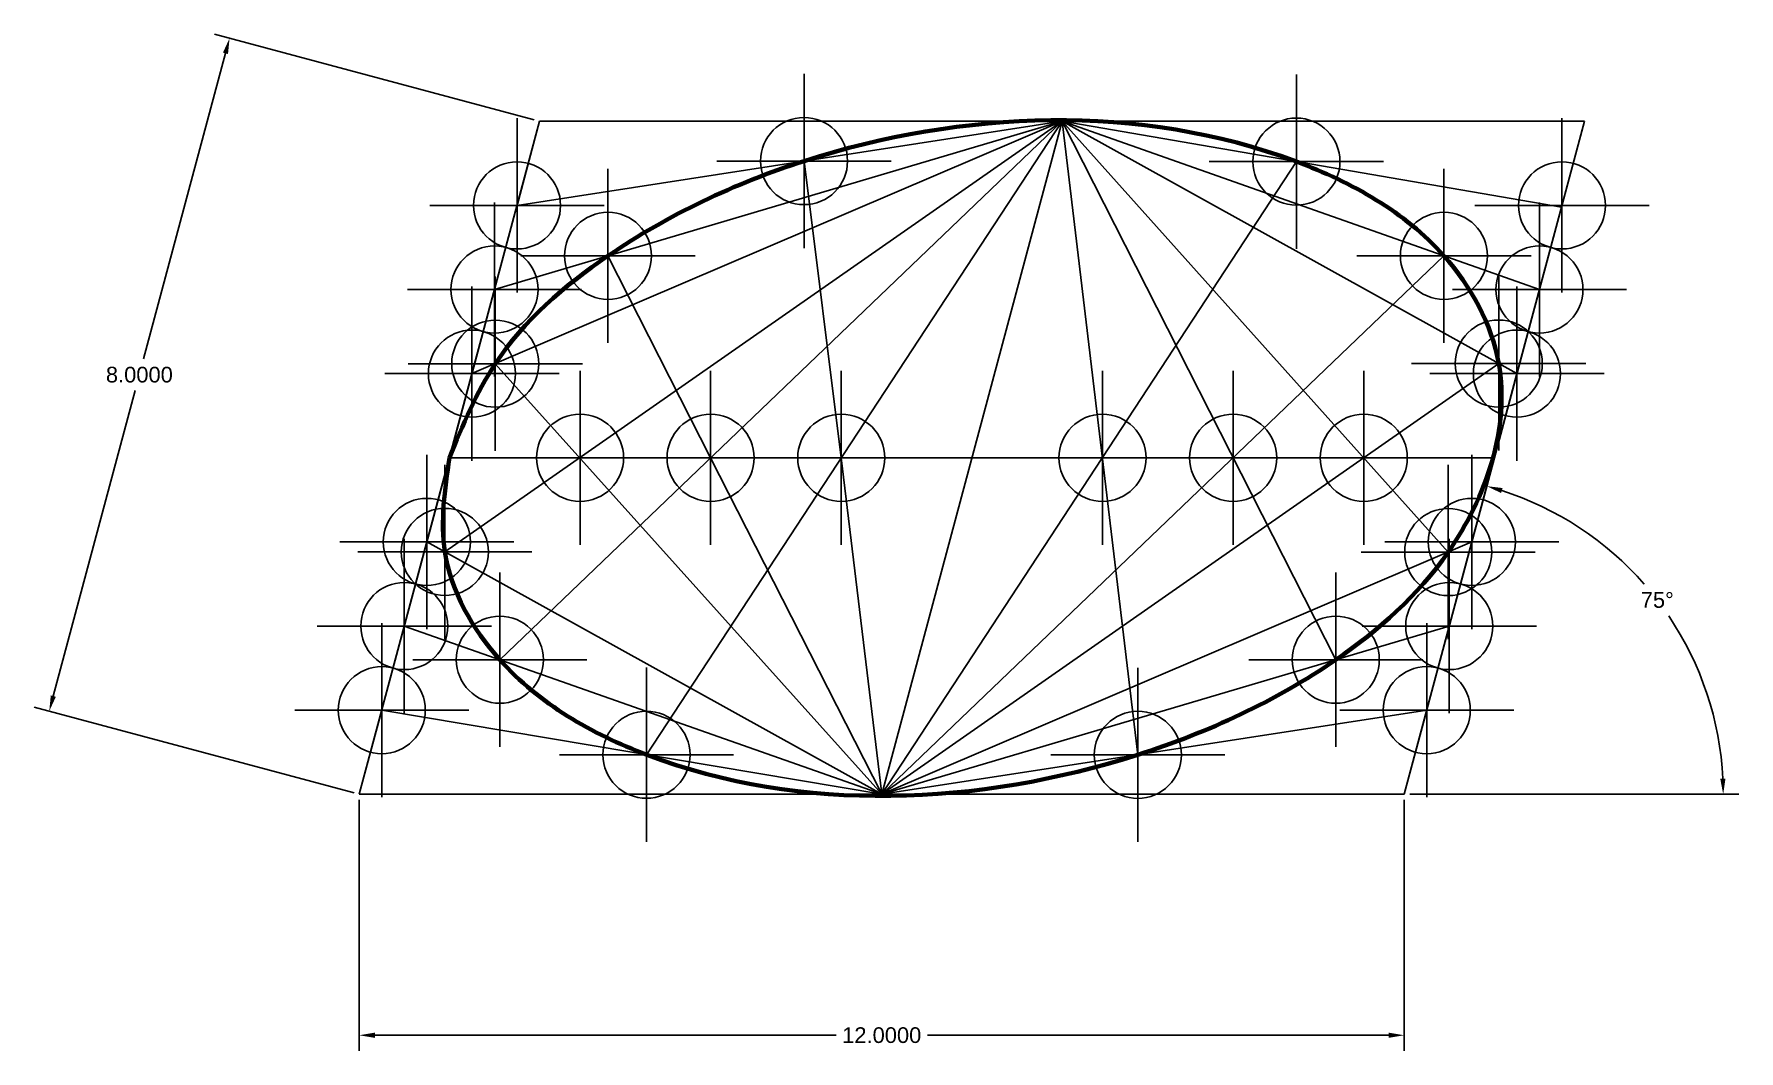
# Model space of a CAD drawing. Header units: inches. Extents: x 19.3 to 90.7, y 14.6 to 28.
# Drawn here: x 19.27 to 38.85, y 14.57 to 26.24 of the extents above.
import ezdxf

# ---------------------------------------------------------------- set-up
doc = ezdxf.new("R2010")
doc.units = ezdxf.units.IN
doc.header["$MEASUREMENT"] = 0
doc.header["$PDMODE"] = 34
doc.styles.get("Standard").update_dxf_attribs({"font": 'arial.ttf'})
doc.dimstyles.get("Standard").update_dxf_attribs({"dimtxt": 0.18, "dimasz": 0.18, "dimexe": 0.18, "dimexo": 0.0625, "dimgap": 0.09, "dimtad": 0, "dimtih": 1, "dimtoh": 1, "dimdec": 4, "dimzin": 0, "dimdsep": 46, "dimtxsty": 'Standard', "dimcen": 0.09, "dimadec": 0, "dimazin": 0, "dimtfac": 1, "dimtdec": 4, "dimtofl": 0, "dimtmove": 0, "dimatfit": 3, "dimfxl": 1, "dimtolj": 1, "dimtzin": 0, "dimarcsym": 0})

# ---------------------------------------------------------------- blocks, each defined once
blk = doc.blocks.new('*D4')
at = {"color": 0, "lineweight": -2, "transparency": 16777216}
for p, q in [((23.006, 17.448), (23.006, 14.565)), ((35.006, 17.448), (35.006, 14.565)), ((23.186, 14.745), (28.481, 14.745)), ((34.826, 14.745), (29.531, 14.745))]:
    blk.add_line(p, q, dxfattribs=at)
at = {"color": 0, "lineweight": 30, "transparency": 16777216}
for points in [[(23.186, 14.775), (23.186, 14.715), (23.006, 14.745)], [(34.826, 14.775), (34.826, 14.715), (35.006, 14.745)]]:
    blk.add_solid(points, dxfattribs=at)
at = {"layer": 'Defpoints', "color": 0, "lineweight": 30, "transparency": 16777216}
for p in [(23.006, 17.511), (35.006, 17.511), (35.006, 14.745)]:
    blk.add_point(p, dxfattribs=at)
at = {"color": 0, "lineweight": 30, "transparency": 16777216, "insert": (29.006, 14.745), "char_height": 0.18, "attachment_point": 5}
blk.add_mtext('\\A1;12.0000', dxfattribs=at)
blk = doc.blocks.new('*D5')
at = {"color": 0, "lineweight": -2, "transparency": 16777216}
for p, q in [((35.281, 18.537), (36.001, 21.223)), ((35.069, 17.511), (38.849, 17.511))]:
    blk.add_line(p, q, dxfattribs=at)
for start, end in [(41.1716, 72.1844), (2.8156, 34.0009)]:
    blk.add_arc((35.006, 17.511), 3.663, start, end, dxfattribs=at)
at = {"color": 0, "lineweight": 30, "transparency": 16777216}
for points in [[(36.118, 20.97), (36.135, 21.027), (35.954, 21.049)], [(38.695, 17.691), (38.635, 17.69), (38.669, 17.511)]]:
    blk.add_solid(points, dxfattribs=at)
at = {"layer": 'Defpoints', "color": 0, "lineweight": 30, "transparency": 16777216}
for p in [(38.326, 19.059), (35.265, 18.477), (29.006, 17.511), (35.006, 17.511), (35.006, 17.511)]:
    blk.add_point(p, dxfattribs=at)
at = {"color": 0, "lineweight": 30, "transparency": 16777216, "insert": (37.912, 19.741), "char_height": 0.18, "attachment_point": 5}
blk.add_mtext('\\A1;75°', dxfattribs=at)
blk = doc.blocks.new('*D6')
at = {"color": 0, "lineweight": -2, "transparency": 16777216}
for p, q in [((25.016, 25.254), (21.343, 26.239)), ((21.47, 26.018), (20.53, 22.51)), ((19.493, 18.639), (20.433, 22.147)), ((22.946, 17.527), (19.272, 18.511))]:
    blk.add_line(p, q, dxfattribs=at)
at = {"color": 0, "lineweight": 30, "transparency": 16777216}
for points in [[(21.441, 26.026), (21.499, 26.01), (21.517, 26.192)], [(19.464, 18.646), (19.522, 18.631), (19.446, 18.465)]]:
    blk.add_solid(points, dxfattribs=at)
at = {"layer": 'Defpoints', "color": 0, "lineweight": 30, "transparency": 16777216}
for p in [(21.517, 26.192), (25.077, 25.238), (23.006, 17.511)]:
    blk.add_point(p, dxfattribs=at)
at = {"color": 0, "lineweight": 30, "transparency": 16777216, "insert": (20.481, 22.328), "char_height": 0.18, "attachment_point": 5}
blk.add_mtext('\\A1;8.0000', dxfattribs=at)

msp = doc.modelspace()

# ---------------------------------------------------------------- linework, layer by layer
for p, q in [((25.07659, 25.23821), (23.00603, 17.5108)), ((31.07659, 25.23821), (23.98913, 20.29395)), ((25.07659, 25.23821), (24.04131, 21.3745)), ((24.30013, 22.34043), (31.07659, 25.23821)), ((31.07659, 25.23821), (24.55895, 23.30636)), ((31.07659, 25.23821), (24.55895, 23.30636)), ((31.07659, 25.23821), (24.55895, 23.30636)), ((31.07659, 25.23821), (24.55895, 23.30636)), ((24.55895, 23.30636), (25.07659, 25.23821)), ((24.62014, 19.05628), (31.07659, 25.23821)), ((25.07659, 25.23821), (24.81777, 24.27228)), ((24.81777, 24.27228), (31.07659, 25.23821)), ((37.07659, 25.23821), (25.07659, 25.23821)), ((25.07659, 25.23821), (31.07659, 25.23821)), ((31.07659, 25.23821), (25.07659, 25.23821)), ((31.07659, 25.23821), (26.3043, 17.96535)), ((31.07659, 25.23821), (29.00603, 17.5108)), ((31.07659, 25.23821), (36.55895, 23.30636)), ((36.30013, 22.34043), (31.07659, 25.23821)), ((36.81198, 24.25067), (31.07659, 25.23821)), ((31.07659, 25.23821), (31.94654, 17.96461)), ((34.22014, 19.05628), (31.07659, 25.23821)), ((31.07659, 25.23821), (35.51143, 20.29267)), ((35.00603, 17.5108), (37.07659, 25.23821)), ((37.07659, 25.23821), (36.04131, 21.3745)), ((37.07659, 25.23821), (36.81198, 24.25067)), ((28.54131, 21.3745), (28.11352, 24.78092)), ((33.76764, 24.77485), (29.00603, 17.5108)), ((27.04131, 21.3745), (25.86248, 23.69273)), ((29.00603, 17.5108), (35.46248, 23.69273)), ((24.04131, 21.3745), (24.55895, 23.30636)), ((24.55895, 23.30636), (24.30013, 22.34043)), ((36.55895, 23.30636), (36.04131, 21.3745)), ((29.00603, 17.5108), (24.5682, 22.45506)), ((29.00603, 17.5108), (36.09119, 22.45634)), ((36.04131, 21.3745), (36.30013, 22.34043)), ((24.04131, 21.3745), (23.00603, 17.5108)), ((24.04131, 21.3745), (23.52367, 19.44265)), ((24.04131, 21.3745), (36.04131, 21.3745)), ((24.04131, 21.3745), (30.04131, 21.3745)), ((24.04131, 21.3745), (24.04131, 21.3745)), ((24.04131, 21.3745), (24.04131, 21.3745)), ((24.04131, 21.3745), (24.04131, 21.3745)), ((27.04131, 21.3745), (25.53808, 21.3745)), ((29.00603, 17.5108), (27.04131, 21.3745)), ((30.04131, 21.3745), (27.04131, 21.3745)), ((27.04131, 21.3745), (28.54131, 21.3745)), ((30.04131, 21.3745), (27.04131, 21.3745)), ((29.00603, 17.5108), (27.04131, 21.3745)), ((28.54131, 21.3745), (27.04131, 21.3745)), ((28.54131, 21.3745), (29.00603, 17.5108)), ((29.00603, 17.5108), (28.54131, 21.3745)), ((30.04131, 21.3745), (36.04131, 21.3745)), ((33.04131, 21.3745), (31.5387, 21.3745)), ((31.5387, 21.3745), (33.04131, 21.3745)), ((36.04131, 21.3745), (33.04131, 21.3745)), ((36.04131, 21.3745), (35.00603, 17.5108)), ((36.04131, 21.3745), (35.52367, 19.44265)), ((23.52367, 19.44265), (23.78249, 20.40858)), ((23.78249, 20.40858), (29.00603, 17.5108)), ((35.78249, 20.40858), (29.00603, 17.5108)), ((35.52367, 19.44265), (35.78249, 20.40858)), ((23.00603, 17.5108), (23.52367, 19.44265)), ((23.52367, 19.44265), (29.00603, 17.5108)), ((35.52367, 19.44265), (29.00603, 17.5108)), ((35.00603, 17.5108), (35.52367, 19.44265)), ((23.00603, 17.5108), (23.26485, 18.47673)), ((23.26485, 18.47673), (29.00603, 17.5108)), ((35.26485, 18.47673), (29.00603, 17.5108)), ((35.00603, 17.5108), (35.26485, 18.47673)), ((23.00603, 17.5108), (35.00603, 17.5108)), ((29.00603, 17.5108), (23.00603, 17.5108)), ((29.00603, 17.5108), (23.00603, 17.5108)), ((29.00603, 17.5108), (35.00603, 17.5108)), ((29.00603, 17.5108), (35.00603, 17.5108))]:
    msp.add_line(p, q)
at = {"color": 40, "lineweight": 158, "true_color": 0xf8d731}
msp.add_spline([(24.04131, 21.3745), (24.5682, 22.45506), (25.86248, 23.69273), (28.11352, 24.78092), (33.76764, 24.77485), (35.46248, 23.69273), (36.09119, 22.45634), (35.51143, 20.29267), (34.22014, 19.05628), (31.94654, 17.96461), (26.30872, 17.96461), (24.62014, 19.05628), (23.98913, 20.29395), (24.04131, 21.3745)], degree=3, dxfattribs=at)
for p in [(28.11352, 24.78092), (33.76764, 24.77485), (24.81777, 24.27228), (36.81777, 24.27228), (25.86248, 23.69273), (35.46248, 23.69273), (24.55895, 23.30636), (36.55895, 23.30636), (24.30013, 22.34043), (24.5682, 22.45506), (36.09119, 22.45634), (36.30013, 22.34043), (25.54131, 21.3745), (27.04131, 21.3745), (28.54131, 21.3745), (31.54131, 21.3745), (33.04131, 21.3745), (34.54131, 21.3745), (23.78249, 20.40858), (35.78249, 20.40858), (23.98913, 20.29395), (35.51143, 20.29267), (23.52367, 19.44265), (35.52367, 19.44265), (24.62014, 19.05628), (34.22014, 19.05628), (23.26485, 18.47673), (35.26485, 18.47673), (26.3043, 17.96535), (31.94654, 17.96461)]:
    msp.add_point(p)

# ---------------------------------------------------------------- dimensions: what is measured, and where the dimension line sits
at = {"color": 40, "lineweight": 30, "true_color": 0xf8d731}
dim = msp.add_aligned_dim(p1=(23.00603, 17.5108), p2=(25.07659, 25.23821), distance=3.68559, dimstyle='Standard', dxfattribs=at)
dim.commit()
dim.dimension.update_dxf_attribs({"geometry": '*D6', "text_midpoint": (20.4813, 22.32841)})
dim = msp.add_angular_dim_2l(base=(38.32607, 19.05896), line1=((35.00603, 17.5108), (35.26485, 18.47673)), line2=((29.00603, 17.5108), (35.00603, 17.5108)), dimstyle='Standard', dxfattribs=at)
dim.commit()
dim.dimension.update_dxf_attribs({"geometry": '*D5', "text_midpoint": (37.91229, 19.74085)})
dim = msp.add_linear_dim(base=(35.00603, 14.74524), p1=(23.00603, 17.5108), p2=(35.00603, 17.5108), dimstyle='Standard', dxfattribs=at)
dim.commit()
dim.dimension.update_dxf_attribs({"geometry": '*D4', "text_midpoint": (29.00603, 14.74524)})

doc.saveas('drawing.dxf')
